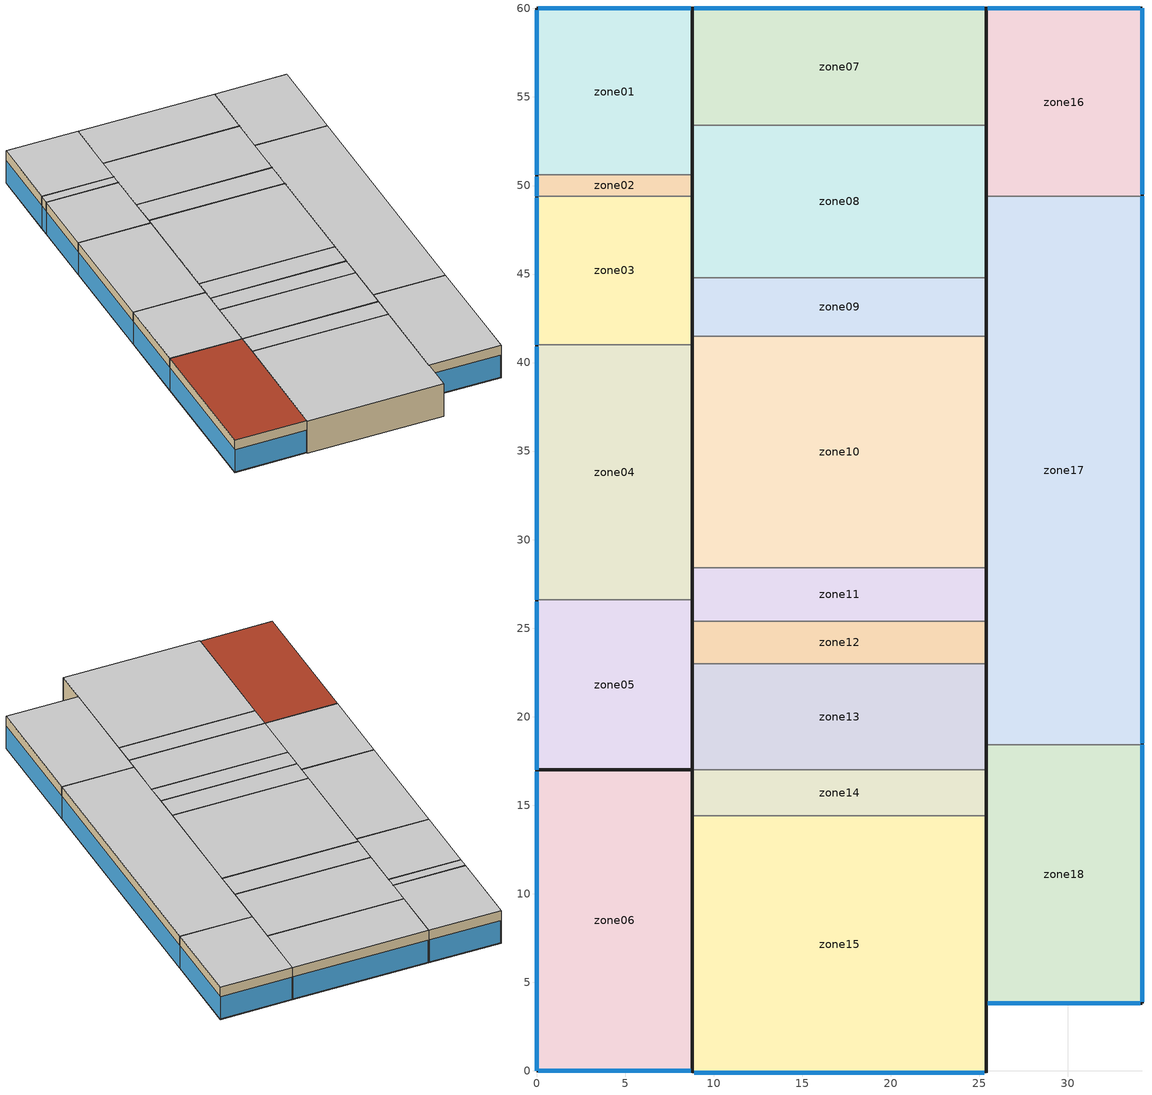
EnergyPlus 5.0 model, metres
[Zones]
zone18
 floor ground (GROUND_FLOOR): 34.2,18.4 34.2,3.8 25.4,3.8 25.4,18.4 z0
 wall outside (EXT_WALL): 25.4,18.4 25.4,3.8 34.2,3.8 34.2,18.4 z0:4.4
 wall to zone16 (ADJ_WALL): 34.2,18.4 25.4,18.4 z0:4.4
 window (EXT_WINDOW1): 34.2,3.9 34.2,18.4 / 25.5,3.8 34.1,3.8 z0.1:3.1
 ceiling to zone17 (ADJ_CEILING): 25.4,18.4 25.4,3.8 34.2,3.8 34.2,18.4 z4.4
zone17
 floor ground (GROUND_FLOOR): 34.2,49.4 34.2,18.4 25.4,18.4 25.4,49.4 z0
 wall outside (EXT_WALL): 25.4,49.4 25.4,18.4 / 34.2,18.4 34.2,49.4 z0:4.4
 wall inside (ADJ_WALL): 34.2,49.4 25.4,49.4 z0:4.4
 wall to zone18 (ADJ_WALL): 25.4,18.4 34.2,18.4 z0:4.4
 window (EXT_WINDOW1): 34.2,18.5 34.2,49.4 z0.1:3.1
 ceiling to zone16 (ADJ_CEILING): 25.4,49.4 25.4,18.4 34.2,18.4 34.2,49.4 z4.4
zone16
 floor ground (GROUND_FLOOR): 34.2,60 34.2,49.4 25.4,49.4 25.4,60 z0
 wall outside (EXT_WALL): 34.2,49.4 34.2,60 25.4,60 25.4,49.4 z0:4.4
 wall to zone17 (ADJ_WALL): 25.4,49.4 34.2,49.4 z0:4.4
 window (EXT_WINDOW1): 34.2,49.5 34.2,60 / 34.1,60 25.5,60 z0.1:3.1
 ceiling to zone18 (ADJ_CEILING): 25.4,60 25.4,49.4 34.2,49.4 34.2,60 z4.4
zone11
 floor ground (GROUND_FLOOR): 25.4,28.4 25.4,25.4 8.8,25.4 8.8,28.4 z0
 wall outside (EXT_WALL): 25.4,25.4 25.4,28.4 / 8.8,28.4 8.8,25.4 z0:4.4
 wall to zone06 (ADJ_WALL): 8.8,25.4 25.4,25.4 z0:4.4
 wall to zone04 (ADJ_WALL): 25.4,28.4 8.8,28.4 z0:4.4
 ceiling to zone06 (ADJ_CEILING): 8.8,28.4 8.8,25.4 25.4,25.4 25.4,28.4 z4.4
zone15
 floor ground (GROUND_FLOOR): 25.4,14.4 25.4,-0.1 8.8,-0.1 8.8,14.4 z0
 wall outside (EXT_WALL): 8.8,14.4 8.8,-0.1 / 25.4,-0.1 25.4,14.4 z0:4.4
 wall to zone01 (ADJ_WALL): 8.8,-0.1 25.4,-0.1 z0:4.4
 wall to zone08 (ADJ_WALL): 25.4,14.4 8.8,14.4 z0:4.4
 window inside (EXT_WINDOW1): 8.9,-0.1 25.3,-0.1 z0.1:3.1
 ceiling to zone01 (ADJ_CEILING): 8.8,14.4 8.8,-0.1 25.4,-0.1 25.4,14.4 z4.4
zone08
 floor ground (GROUND_FLOOR): 25.4,53.4 25.4,44.8 8.8,44.8 8.8,53.4 z0
 wall outside (EXT_WALL): 25.4,44.8 25.4,53.4 / 8.8,53.4 8.8,44.8 z0:4.4
 wall to zone03 (ADJ_WALL): 8.8,44.8 25.4,44.8 z0:4.4
 wall to zone01 (ADJ_WALL): 25.4,53.4 8.8,53.4 z0:4.4
 ceiling to zone03 (ADJ_CEILING): 8.8,53.4 8.8,44.8 25.4,44.8 25.4,53.4 z4.4
zone14
 floor ground (GROUND_FLOOR): 25.4,17 25.4,14.4 8.8,14.4 8.8,17 z0
 wall outside (EXT_WALL): 25.4,14.4 25.4,17 / 8.8,17 8.8,14.4 z0:4.4
 wall to zone09 (ADJ_WALL): 8.8,14.4 25.4,14.4 z0:4.4
 wall to zone07 (ADJ_WALL): 25.4,17 8.8,17 z0:4.4
 ceiling to zone09 (ADJ_CEILING): 8.8,17 8.8,14.4 25.4,14.4 25.4,17 z4.4
zone12
 floor ground (GROUND_FLOOR): 25.4,25.4 25.4,23 8.8,23 8.8,25.4 z0
 wall outside (EXT_WALL): 25.4,23 25.4,25.4 / 8.8,25.4 8.8,23 z0:4.4
 wall to zone07 (ADJ_WALL): 8.8,23 25.4,23 z0:4.4
 wall to zone05 (ADJ_WALL): 25.4,25.4 8.8,25.4 z0:4.4
 ceiling to zone07 (ADJ_CEILING): 8.8,25.4 8.8,23 25.4,23 25.4,25.4 z4.4
zone13
 floor ground (GROUND_FLOOR): 25.4,23 25.4,17 8.8,17 8.8,23 z0
 wall outside (EXT_WALL): 25.4,17 25.4,23 / 8.8,23 8.8,17 z0:4.4
 wall to zone08 (ADJ_WALL): 8.8,17 25.4,17 z0:4.4
 wall to zone06 (ADJ_WALL): 25.4,23 8.8,23 z0:4.4
 ceiling to zone08 (ADJ_CEILING): 8.8,23 8.8,17 25.4,17 25.4,23 z4.4
zone10
 floor ground (GROUND_FLOOR): 25.4,41.5 25.4,28.4 8.8,28.4 8.8,41.5 z0
 wall outside (EXT_WALL): 25.4,28.4 25.4,41.5 / 8.8,41.5 8.8,28.4 z0:4.4
 wall to zone05 (ADJ_WALL): 8.8,28.4 25.4,28.4 z0:4.4
 wall to zone03 (ADJ_WALL): 25.4,41.5 8.8,41.5 z0:4.4
 ceiling to zone05 (ADJ_CEILING): 8.8,41.5 8.8,28.4 25.4,28.4 25.4,41.5 z4.4
zone07
 floor ground (GROUND_FLOOR): 25.4,60 25.4,53.4 8.8,53.4 8.8,60 z0
 wall outside (EXT_WALL): 25.4,53.4 25.4,60 8.8,60 8.8,53.4 z0:4.4
 wall to zone02 (ADJ_WALL): 8.8,53.4 25.4,53.4 z0:4.4
 window (EXT_WINDOW1): 25.3,60 8.9,60 z0.1:3.1
 ceiling to zone02 (ADJ_CEILING): 8.8,60 8.8,53.4 25.4,53.4 25.4,60 z4.4
zone09
 floor ground (GROUND_FLOOR): 25.4,44.8 25.4,41.5 8.8,41.5 8.8,44.8 z0
 wall outside (EXT_WALL): 25.4,41.5 25.4,44.8 / 8.8,44.8 8.8,41.5 z0:4.4
 wall to zone04 (ADJ_WALL): 8.8,41.5 25.4,41.5 z0:4.4
 wall to zone02 (ADJ_WALL): 25.4,44.8 8.8,44.8 z0:4.4
 ceiling to zone04 (ADJ_CEILING): 8.8,44.8 8.8,41.5 25.4,41.5 25.4,44.8 z4.4
zone06
 floor ground (GROUND_FLOOR): 8.8,17 8.8,0 0,0 0,17 z0
 wall outside (EXT_WALL): 0,17 0,0 8.8,0 8.8,17 z0:4.4
 wall to zone05 (ADJ_WALL): 8.8,17 0,17 z0:4.4
 window (EXT_WINDOW1): 0,16.9 0,0 / 0.1,0 8.7,0 z0.1:3.1
 roof outside (EXT_ROOF): 0,17 0,0 8.8,0 8.8,17 z4.4
zone05
 floor ground (GROUND_FLOOR): 8.8,26.6 8.8,17 0,17 0,26.6 z0
 wall outside (EXT_WALL): 0,26.6 0,17 8.8,17 8.8,26.6 z0:4.4
 wall to zone04 (ADJ_WALL): 8.8,26.6 0,26.6 z0:4.4
 window (EXT_WINDOW1): 0,26.5 0,17 z0.1:3.1
 ceiling to zone06 (ADJ_CEILING): 0,26.6 0,17 8.8,17 8.8,26.6 z4.4
zone03
 floor ground (GROUND_FLOOR): 8.8,49.4 8.8,41 0,41 0,49.4 z0
 wall outside (EXT_WALL): 0,49.4 0,41 / 8.8,41 8.8,49.4 z0:4.4
 wall to zone06 (ADJ_WALL): 0,41 8.8,41 z0:4.4
 wall to zone02 (ADJ_WALL): 8.8,49.4 0,49.4 z0:4.4
 window (EXT_WINDOW1): 0,49.3 0,41 z0.1:3.1
 ceiling to zone04 (ADJ_CEILING): 0,49.4 0,41 8.8,41 8.8,49.4 z4.4
zone01
 floor ground (GROUND_FLOOR): 8.8,60 8.8,50.6 0,50.6 0,60 z0
 wall outside (EXT_WALL): 8.8,50.6 8.8,60 0,60 0,50.6 z0:4.4
 wall to zone04 (ADJ_WALL): 0,50.6 8.8,50.6 z0:4.4
 window (EXT_WINDOW1): 8.7,60 0.1,60 / 0,59.9 0,50.6 z0.1:3.1
 ceiling to zone02 (ADJ_CEILING): 0,60 0,50.6 8.8,50.6 8.8,60 z4.4
zone04
 floor ground (GROUND_FLOOR): 8.8,41 8.8,26.6 0,26.6 0,41 z0
 wall outside (EXT_WALL): 8.8,26.6 8.8,41 / 0,41 0,26.6 z0:4.4
 wall to zone03 (ADJ_WALL): 8.8,41 0,41 z0:4.4
 wall to zone06 (ADJ_WALL): 0,26.6 8.8,26.6 z0:4.4
 window (EXT_WINDOW1): 0,40.9 0,26.6 z0.1:3.1
 ceiling to zone05 (ADJ_CEILING): 0,41 0,26.6 8.8,26.6 8.8,41 z4.4
zone02
 floor ground (GROUND_FLOOR): 8.8,50.6 8.8,49.4 0,49.4 0,50.6 z0
 wall outside (EXT_WALL): 8.8,49.4 8.8,50.6 / 0,50.6 0,49.4 z0:4.4
 wall to zone05 (ADJ_WALL): 0,49.4 8.8,49.4 z0:4.4
 wall to zone01 (ADJ_WALL): 8.8,50.6 0,50.6 z0:4.4
 window (EXT_WINDOW1): 0,50.5 0,49.4 z0.1:3.1
 ceiling to zone03 (ADJ_CEILING): 0,50.6 0,49.4 8.8,49.4 8.8,50.6 z4.4
[Building]
zone03: North Axis {deg}=0; Terrain=City; Loads Convergence Tolerance Value=0; Temperature Convergence Tolerance Value {deltaC}=0; Solar Distribution=FullInteriorAndExterior; Maximum Number of Warmup Days=0
[Site:Location]
not used: Latitude {deg}=0; Longitude {deg}=0; Time Zone {hr}=0; Elevation {m}=0
[Construction]
GROUND_FLOOR; EXT_WALL; EXT_ROOF; ADJ_WALL; ADJ_CEILING; EXT_WINDOW1: 
[WindowProperty:ShadingControl]
ESHADE=0; ISHADE=INPUT 1*MAX_ISHADE : SHADECNTRL=ISHADE_INTERNAL
[SurfaceProperty:OtherSideCoefficients]
BOUNDARY=IDENTICAL; BOUNDARY=INPUT 1*TBOUNDARY; BOUNDARY=INPUT 1*TBOUNDARY_2; BOUNDARY=INPUT 1*TBOUNDARY_3; BOUNDARY=INPUT 1*TGROUND; BOUNDARY=20; BOUNDARY=15
[Zone]
zone18; zone17; zone16; zone11; zone15; zone08; zone14; zone12; zone13; zone10; zone07; zone09; zone06; zone05; zone03; zone01; zone04; zone02: 0, 0, 0, 0, , 1
